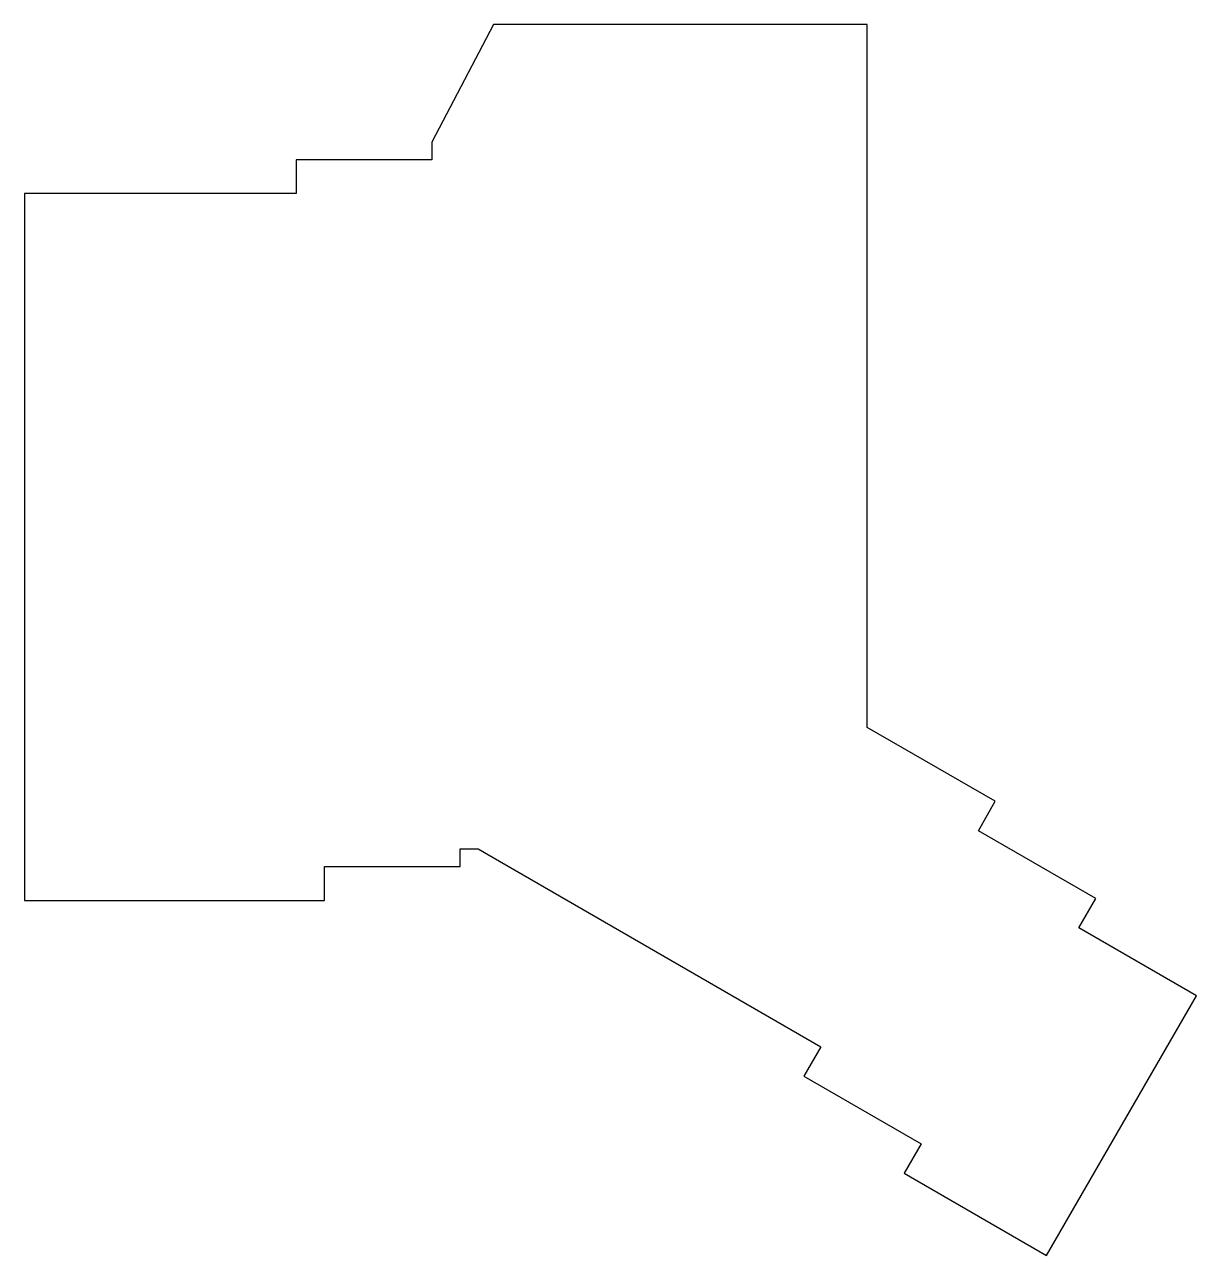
# Model space of a CAD drawing. Header units: millimetres. Extents: x -14 to 150, y -143 to 30.
import ezdxf

# ---------------------------------------------------------------- set-up
doc = ezdxf.new("R2010")
doc.units = ezdxf.units.MM

msp = doc.modelspace()

# ---------------------------------------------------------------- linework, layer by layer
at = {"color": 1, "linetype": 'Continuous', "true_color": 0xff0000, "flags": 128}
msp.add_lwpolyline([(-14.07, -92.81), (28.04, -92.81), (28.04, -88.04), (47.09, -88.04), (47.09, -85.56), (49.62, -85.56), (97.71, -113.33), (95.33, -117.45), (111.82, -126.98), (109.44, -131.1), (129.4, -142.63), (150.45, -106.17), (133.96, -96.64), (136.34, -92.52), (119.84, -83), (122.22, -78.87), (104.23, -68.49), (104.23, 30.18), (51.76, 30.18), (43.09, 13.69), (43.09, 11.21), (24.04, 11.21), (24.04, 6.45), (-14.07, 6.45)], close=True, dxfattribs=at)

doc.saveas('drawing.dxf')
